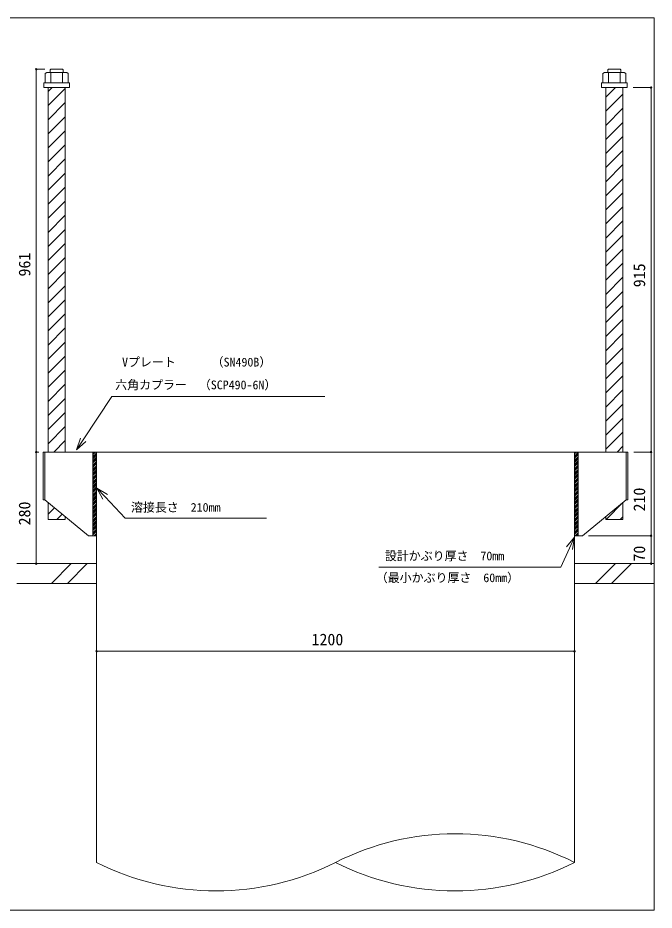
# Model space of a CAD drawing. Units: millimetres, scale not verified. Extents: x -10118 to 10118, y -9578 to 9578.
# Drawn here: x 8520 to 10118, y -7238 to -4998 of the extents above; entities that cross this region are included whole.
import ezdxf
from ezdxf.enums import TextEntityAlignment as Align

# ---------------------------------------------------------------- set-up
doc = ezdxf.new("R2010")
doc.units = ezdxf.units.MM
doc.header["$LTSCALE"] = 2
for name, color, linetype, lineweight in [('0-1_01_KUI', 5, 'Continuous', 18), ('0-4_09_SUNPO', 3, 'Continuous', 18), ('0-6_02_KANAMONO', 6, 'Continuous', 18), ('0-7_10_WAKU', 4, 'Continuous', 18), ('0-9_03_ANCHOR', 2, 'Continuous', 18)]:
    doc.layers.add(name, color=color, linetype=linetype, lineweight=lineweight)
doc.styles.add('ＭＳ ゴシック', font='')
doc.styles.get('ＭＳ ゴシック').set_extended_font_data('MS Gothic')

msp = doc.modelspace()

# ---------------------------------------------------------------- linework, layer by layer
at = {"layer": '0-1_01_KUI'}
for p, q in [((8717.673, -6087.673), (9917.673, -6087.673)), ((8717.673, -6087.673), (8717.673, -7117.673)), ((9917.673, -6087.673), (9917.673, -7117.673))]:
    msp.add_line(p, q, dxfattribs=at)
at = {"layer": '0-1_01_KUI', "color": 2}
for p, q in [((8517.673, -6367.673), (8717.673, -6367.673)), ((10117.673, -6367.673), (9917.673, -6367.673)), ((8517.673, -6417.673), (8717.673, -6417.673)), ((10117.673, -6417.673), (9917.673, -6417.673))]:
    msp.add_line(p, q, dxfattribs=at)
at = {"layer": '0-1_01_KUI', "color": 4}
for p, q in [((8654.227, -6367.673), (8604.227, -6417.673)), ((8694.384, -6367.673), (8644.384, -6417.673)), ((10020.722, -6367.673), (9970.722, -6417.673)), ((10060.879, -6367.673), (10010.88, -6417.673))]:
    msp.add_line(p, q, dxfattribs=at)
at = {"layer": '0-1_01_KUI'}
for centre, start, end in [((9617.673, -7711.425), 63.1943, 116.80571), ((9017.673, -6523.921), 243.19431, 296.8057), ((9617.673, -6523.921), 243.19428, 296.8057)]:
    msp.add_arc(centre, 665.238, start, end, dxfattribs=at)
at = {"layer": '0-4_09_SUNPO'}
for p, q in [((8588.044, -5126.673), (8566.255, -5126.673)), ((8566.255, -6087.673), (8566.255, -5126.673)), ((10065.173, -5172.673), (10109.876, -5172.673)), ((10109.876, -6087.673), (10109.876, -5172.673)), ((8667.19, -6081.961), (8683.799, -6056.978)), ((8568.61, -6087.673), (8566.255, -6087.673)), ((8566.255, -6367.673), (8566.255, -6087.673)), ((8572.673, -6087.673), (8566.255, -6087.673)), ((10066.737, -6087.673), (10109.876, -6087.673)), ((10066.737, -6087.673), (10109.876, -6087.673)), ((10109.876, -6297.673), (10109.876, -6087.673)), ((8718.49, -6178.461), (8739.178, -6200.186)), ((9917.673, -6301.378), (9905.216, -6328.669)), ((9952.673, -6297.673), (10109.876, -6297.673)), ((9952.673, -6297.673), (10109.876, -6297.673)), ((10109.876, -6367.673), (10109.876, -6297.673)), ((8702.673, -6367.673), (8566.255, -6367.673)), ((9932.673, -6367.673), (10109.876, -6367.673)), ((8717.673, -6572.673), (8717.673, -6587.673)), ((9917.673, -6572.673), (9917.673, -6587.673)), ((9917.673, -6587.673), (8717.673, -6587.673))]:
    msp.add_line(p, q, dxfattribs=at)
for points in [[(8683.799, -6056.978), (8756.214, -5948.056), (9290.485, -5948.056)], [(8690.493, -6061.429), (8667.19, -6081.961), (8677.105, -6052.528)], [(8733.357, -6205.73), (8718.49, -6178.461), (8744.999, -6194.643)], [(8739.178, -6200.186), (8789.815, -6253.362), (9144.254, -6253.362)], [(9897.903, -6325.331), (9917.673, -6301.378), (9912.528, -6332.007)], [(9905.216, -6328.669), (9883.483, -6376.279), (9426.591, -6376.279)]]:
    msp.add_lwpolyline(points, dxfattribs=at)
for centre, start, end in [((8566.255, -5126.673), 90, 270), ((8566.255, -5126.673), 270, 90), ((10109.876, -5172.673), 90, 270), ((10109.876, -5172.673), 270, 90), ((8566.255, -6087.673), 90, 270), ((8566.255, -6087.673), 90, 270), ((8566.255, -6087.673), 270, 90), ((8566.255, -6087.673), 270, 90), ((10109.876, -6087.673), 90, 270), ((10109.876, -6087.673), 90, 270), ((10109.876, -6087.673), 270, 90), ((10109.876, -6087.673), 270, 90), ((10109.876, -6297.673), 90, 270), ((10109.876, -6297.673), 90, 270), ((10109.876, -6297.673), 270, 90), ((10109.876, -6297.673), 270, 90), ((8566.255, -6367.673), 90, 270), ((8566.255, -6367.673), 270, 90), ((10109.876, -6367.673), 90, 270), ((10109.876, -6367.673), 270, 90), ((8717.673, -6587.673), 0, 180), ((8717.673, -6587.673), 180, 0), ((9917.673, -6587.673), 0, 180), ((9917.673, -6587.673), 180, 0)]:
    msp.add_arc(centre, 1.875, start, end, dxfattribs=at)
at = {"layer": '0-6_02_KANAMONO'}
for p, q in [((8583.61, -6087.673), (8587.673, -6087.673)), ((8583.61, -6087.673), (8583.61, -6207.673)), ((8587.673, -6087.673), (8717.673, -6087.673)), ((8587.673, -6087.673), (8587.673, -6207.673)), ((8708.673, -6088.609), (8709.609, -6087.673)), ((8708.673, -6090.377), (8711.377, -6087.673)), ((8708.673, -6092.144), (8713.145, -6087.673)), ((8708.673, -6093.912), (8714.912, -6087.673)), ((8708.673, -6099.216), (8717.673, -6090.216)), ((8708.673, -6100.983), (8717.673, -6091.983)), ((8717.673, -6087.673), (8717.673, -6267.673)), ((8717.673, -6087.673), (8717.673, -6267.673)), ((10047.673, -6087.673), (9917.673, -6087.673)), ((9917.673, -6087.673), (9917.673, -6267.673)), ((9917.673, -6087.673), (9917.673, -6267.673)), ((9917.673, -6088.844), (9918.844, -6087.673)), ((9917.673, -6090.611), (9920.612, -6087.673)), ((9917.673, -6092.379), (9922.379, -6087.673)), ((9917.673, -6097.683), (9926.673, -6088.683)), ((9917.673, -6099.45), (9926.673, -6090.45)), ((9917.673, -6101.218), (9926.673, -6092.218)), ((10051.737, -6087.673), (10047.673, -6087.673)), ((10047.673, -6087.673), (10047.673, -6207.673)), ((10051.737, -6087.673), (10051.737, -6207.673)), ((8708.673, -6102.751), (8717.673, -6093.751)), ((8708.673, -6104.519), (8717.673, -6095.519)), ((8708.673, -6109.822), (8717.673, -6100.822)), ((8708.673, -6111.59), (8717.673, -6102.59)), ((8708.673, -6113.358), (8717.673, -6104.358)), ((8708.673, -6115.125), (8717.673, -6106.125)), ((8708.673, -6120.429), (8717.673, -6111.429)), ((8708.673, -6122.197), (8717.673, -6113.197)), ((8708.673, -6123.964), (8717.673, -6114.964)), ((9917.673, -6102.986), (9926.673, -6093.986)), ((9917.673, -6108.289), (9926.673, -6099.289)), ((9917.673, -6110.057), (9926.673, -6101.057)), ((9917.673, -6111.825), (9926.673, -6102.825)), ((9917.673, -6113.592), (9926.673, -6104.592)), ((9917.673, -6118.896), (9926.673, -6109.896)), ((9917.673, -6120.663), (9926.673, -6111.663)), ((9917.673, -6122.431), (9926.673, -6113.431)), ((9917.673, -6124.199), (9926.673, -6115.199)), ((8708.673, -6125.732), (8717.673, -6116.732)), ((8708.673, -6131.035), (8717.673, -6122.035)), ((8708.673, -6132.803), (8717.673, -6123.803)), ((8708.673, -6134.571), (8717.673, -6125.571)), ((8708.673, -6136.339), (8717.673, -6127.339)), ((8708.673, -6141.642), (8717.673, -6132.642)), ((8708.673, -6143.41), (8717.673, -6134.41)), ((8708.673, -6145.177), (8717.673, -6136.177)), ((9917.673, -6129.502), (9926.673, -6120.502)), ((9917.673, -6131.27), (9926.673, -6122.27)), ((9917.673, -6133.038), (9926.673, -6124.038)), ((9917.673, -6134.806), (9926.673, -6125.806)), ((9917.673, -6140.109), (9926.673, -6131.109)), ((9917.673, -6141.877), (9926.673, -6132.877)), ((9917.673, -6143.644), (9926.673, -6134.644)), ((9917.673, -6145.412), (9926.673, -6136.412)), ((8708.673, -6146.945), (8717.673, -6137.945)), ((8708.673, -6152.249), (8717.673, -6143.249)), ((8708.673, -6154.016), (8717.673, -6145.016)), ((8708.673, -6155.784), (8717.673, -6146.784)), ((8708.673, -6157.552), (8717.673, -6148.552)), ((8708.673, -6162.855), (8717.673, -6153.855)), ((8708.673, -6164.623), (8717.673, -6155.623)), ((8708.673, -6166.391), (8717.673, -6157.391)), ((8708.673, -6168.158), (8717.673, -6159.158)), ((9917.673, -6150.716), (9926.673, -6141.716)), ((9917.673, -6152.483), (9926.673, -6143.483)), ((9917.673, -6154.251), (9926.673, -6145.251)), ((9917.673, -6156.019), (9926.673, -6147.019)), ((9917.673, -6161.322), (9926.673, -6152.322)), ((9917.673, -6163.09), (9926.673, -6154.09)), ((9917.673, -6164.858), (9926.673, -6155.858)), ((9917.673, -6166.625), (9926.673, -6157.625)), ((8708.673, -6173.462), (8717.673, -6164.462)), ((8708.673, -6175.23), (8717.673, -6166.23)), ((8708.673, -6176.997), (8717.673, -6167.997)), ((8708.673, -6178.765), (8717.673, -6169.765)), ((8708.673, -6184.068), (8717.673, -6175.068)), ((8708.673, -6185.836), (8717.673, -6176.836)), ((8708.673, -6187.604), (8717.673, -6178.604)), ((8708.673, -6189.372), (8717.673, -6180.372)), ((9917.673, -6171.929), (9926.673, -6162.929)), ((9917.673, -6173.696), (9926.673, -6164.696)), ((9917.673, -6175.464), (9926.673, -6166.464)), ((9917.673, -6177.232), (9926.673, -6168.232)), ((9917.673, -6182.535), (9926.673, -6173.535)), ((9917.673, -6184.303), (9926.673, -6175.303)), ((9917.673, -6186.071), (9926.673, -6177.071)), ((9917.673, -6187.839), (9926.673, -6178.839)), ((8708.673, -6194.675), (8717.673, -6185.675)), ((8708.673, -6196.443), (8717.673, -6187.443)), ((8708.673, -6198.21), (8717.673, -6189.21)), ((8708.673, -6199.978), (8717.673, -6190.978)), ((8708.673, -6205.282), (8717.673, -6196.282)), ((8708.673, -6207.049), (8717.673, -6198.049)), ((8708.673, -6208.817), (8717.673, -6199.817)), ((8708.673, -6210.585), (8717.673, -6201.585)), ((9917.673, -6193.142), (9926.673, -6184.142)), ((9917.673, -6194.91), (9926.673, -6185.91)), ((9917.673, -6196.677), (9926.673, -6187.677)), ((9917.673, -6198.445), (9926.673, -6189.445)), ((9917.673, -6203.749), (9926.673, -6194.749)), ((9917.673, -6205.516), (9926.673, -6196.516)), ((9917.673, -6207.284), (9926.673, -6198.284)), ((9917.673, -6209.052), (9926.673, -6200.052)), ((8587.673, -6207.673), (8583.61, -6207.673)), ((8697.673, -6297.673), (8587.673, -6207.673)), ((8708.673, -6215.888), (8717.673, -6206.888)), ((8708.673, -6217.656), (8717.673, -6208.656)), ((8708.673, -6219.424), (8717.673, -6210.424)), ((8708.673, -6221.191), (8717.673, -6212.191)), ((8708.673, -6226.495), (8717.673, -6217.495)), ((8708.673, -6228.263), (8717.673, -6219.263)), ((8708.673, -6230.03), (8717.673, -6221.03)), ((8708.673, -6231.798), (8717.673, -6222.798)), ((9917.673, -6214.355), (9926.673, -6205.355)), ((9917.673, -6216.123), (9926.673, -6207.123)), ((9917.673, -6217.891), (9926.673, -6208.891)), ((9917.673, -6219.658), (9926.673, -6210.658)), ((9917.673, -6224.962), (9926.673, -6215.962)), ((9917.673, -6226.729), (9926.673, -6217.729)), ((9917.673, -6228.497), (9926.673, -6219.497)), ((9917.673, -6230.265), (9926.673, -6221.265)), ((9917.673, -6235.568), (9926.673, -6226.568)), ((9937.673, -6297.673), (10047.673, -6207.673)), ((10047.673, -6207.673), (10051.737, -6207.673)), ((8708.673, -6237.101), (8717.673, -6228.101)), ((8708.673, -6238.869), (8717.673, -6229.869)), ((8708.673, -6240.637), (8717.673, -6231.637)), ((8708.673, -6242.405), (8717.673, -6233.405)), ((8708.673, -6247.708), (8717.673, -6238.708)), ((8708.673, -6249.476), (8717.673, -6240.476)), ((8708.673, -6251.243), (8717.673, -6242.243)), ((8708.673, -6253.011), (8717.673, -6244.011)), ((8708.673, -6258.315), (8717.673, -6249.315)), ((9917.673, -6237.336), (9926.673, -6228.336)), ((9917.673, -6239.104), (9926.673, -6230.104)), ((9917.673, -6240.872), (9926.673, -6231.872)), ((9917.673, -6246.175), (9926.673, -6237.175)), ((9917.673, -6247.943), (9926.673, -6238.943)), ((9917.673, -6249.71), (9926.673, -6240.71)), ((9917.673, -6251.478), (9926.673, -6242.478)), ((9917.673, -6256.782), (9926.673, -6247.782)), ((9917.673, -6258.549), (9926.673, -6249.549)), ((8708.673, -6260.082), (8717.673, -6251.082)), ((8708.673, -6261.85), (8717.673, -6252.85)), ((8708.673, -6263.618), (8717.673, -6254.618)), ((8708.673, -6268.921), (8717.673, -6259.921)), ((8708.673, -6270.689), (8717.673, -6261.689)), ((8708.673, -6272.457), (8717.673, -6263.457)), ((8708.673, -6274.224), (8717.673, -6265.224)), ((8708.673, -6279.528), (8717.673, -6270.528)), ((9917.673, -6260.317), (9926.673, -6251.317)), ((9917.673, -6262.085), (9926.673, -6253.085)), ((9917.673, -6267.388), (9926.673, -6258.388)), ((9917.673, -6269.156), (9926.673, -6260.156)), ((9917.673, -6270.924), (9926.673, -6261.924)), ((9917.673, -6272.691), (9926.673, -6263.691)), ((9917.673, -6277.995), (9926.673, -6268.995)), ((9917.673, -6279.763), (9926.673, -6270.763)), ((8708.673, -6281.296), (8717.673, -6272.296)), ((8708.673, -6283.063), (8717.673, -6274.063)), ((8708.673, -6284.831), (8717.673, -6275.831)), ((8708.673, -6290.134), (8717.673, -6281.134)), ((8708.673, -6291.902), (8717.673, -6282.902)), ((8708.673, -6293.67), (8717.673, -6284.67)), ((8708.673, -6295.438), (8717.673, -6286.438)), ((8711.741, -6297.673), (8717.673, -6291.741)), ((8713.509, -6297.673), (8717.673, -6293.509)), ((9917.673, -6281.53), (9926.673, -6272.53)), ((9917.673, -6283.298), (9926.673, -6274.298)), ((9917.673, -6288.601), (9926.673, -6279.601)), ((9917.673, -6290.369), (9926.673, -6281.369)), ((9917.673, -6292.137), (9926.673, -6283.137)), ((9917.673, -6293.905), (9926.673, -6284.905)), ((9919.208, -6297.673), (9926.673, -6290.208)), ((9920.976, -6297.673), (9926.673, -6291.976)), ((9922.744, -6297.673), (9926.673, -6293.743)), ((8717.673, -6297.673), (8697.673, -6297.673)), ((8715.277, -6297.673), (8717.673, -6295.276)), ((8717.044, -6297.673), (8717.673, -6297.044)), ((9917.673, -6297.673), (9937.673, -6297.673)), ((9924.511, -6297.673), (9926.673, -6295.511))]:
    msp.add_line(p, q, dxfattribs=at)
for points in [[(8708.673, -6087.673), (8717.673, -6087.673), (8717.673, -6297.673), (8708.673, -6297.673)], [(9917.673, -6087.673), (9926.673, -6087.673), (9926.673, -6297.673), (9917.673, -6297.673)]]:
    msp.add_lwpolyline(points, close=True, dxfattribs=at)
at = {"layer": '0-7_10_WAKU'}
msp.add_line((10117.673, -4997.673), (6917.673, -4997.673), dxfattribs=at)
msp.add_lwpolyline([(10117.673, -4997.673), (10117.673, -7237.673), (6917.673, -7237.673)], dxfattribs=at)
at = {"layer": '0-9_03_ANCHOR'}
for p, q in [((8603.044, -5126.673), (8601.173, -5128.544)), ((8601.173, -5128.544), (8601.173, -5134.673)), ((8632.302, -5126.673), (8603.044, -5126.673)), ((10003.044, -5126.673), (10001.173, -5128.544)), ((10001.173, -5128.544), (10001.173, -5134.673)), ((10032.302, -5126.673), (10003.044, -5126.673)), ((8596.163, -5182.749), (8606.239, -5172.673)), ((9996.163, -5196.963), (10020.453, -5172.673)), ((8596.163, -5218.105), (8639.184, -5175.084)), ((9996.163, -5232.318), (10039.184, -5189.298)), ((8596.163, -5253.46), (8639.184, -5210.439)), ((9996.163, -5267.674), (10039.184, -5224.653)), ((8596.163, -5288.815), (8639.184, -5245.795)), ((9996.163, -5303.029), (10039.184, -5260.008)), ((8596.163, -5324.171), (8639.184, -5281.15)), ((9996.163, -5338.384), (10039.184, -5295.364)), ((8596.163, -5359.526), (8639.184, -5316.505)), ((9996.163, -5373.74), (10039.184, -5330.719)), ((8596.163, -5394.881), (8639.184, -5351.861)), ((9996.163, -5409.095), (10039.184, -5366.074)), ((8596.163, -5430.237), (8639.184, -5387.216)), ((9996.163, -5444.45), (10039.184, -5401.43)), ((8596.163, -5465.592), (8639.184, -5422.571)), ((9996.163, -5479.806), (10039.184, -5436.785)), ((8596.163, -5500.947), (8639.184, -5457.927)), ((9996.163, -5515.161), (10039.184, -5472.14)), ((8596.163, -5536.303), (8639.184, -5493.282)), ((9996.163, -5550.516), (10039.184, -5507.496)), ((8596.163, -5571.658), (8639.184, -5528.637)), ((9996.163, -5585.872), (10039.184, -5542.851)), ((8596.163, -5607.013), (8639.184, -5563.993)), ((8596.163, -5642.369), (8639.184, -5599.348)), ((9996.163, -5621.227), (10039.184, -5578.206)), ((9996.163, -5656.582), (10039.184, -5613.562)), ((8596.163, -5677.724), (8639.184, -5634.703)), ((9996.163, -5691.938), (10039.184, -5648.917)), ((8596.163, -5713.079), (8639.184, -5670.059)), ((9996.163, -5727.293), (10039.184, -5684.272)), ((8596.163, -5748.435), (8639.184, -5705.414)), ((9996.163, -5762.648), (10039.184, -5719.628)), ((8596.163, -5783.79), (8639.184, -5740.769)), ((9996.163, -5798.004), (10039.184, -5754.983)), ((8596.163, -5819.145), (8639.184, -5776.125)), ((9996.163, -5833.359), (10039.184, -5790.338)), ((8596.163, -5854.501), (8639.184, -5811.48)), ((9996.163, -5868.714), (10039.184, -5825.694)), ((8596.163, -5889.856), (8639.184, -5846.835)), ((9996.163, -5904.07), (10039.184, -5861.049)), ((8596.163, -5925.211), (8639.184, -5882.191)), ((9996.163, -5939.425), (10039.184, -5896.404)), ((8596.163, -5960.567), (8639.184, -5917.546)), ((9996.163, -5974.78), (10039.184, -5931.76)), ((8596.163, -5995.922), (8639.184, -5952.901)), ((9996.163, -6010.136), (10039.184, -5967.115)), ((8596.163, -6031.277), (8639.184, -5988.257)), ((9996.163, -6045.491), (10039.184, -6002.47)), ((8596.163, -6066.633), (8639.184, -6023.612)), ((9996.163, -6080.846), (10039.184, -6037.826)), ((8610.478, -6087.673), (8639.184, -6058.967)), ((10024.691, -6087.673), (10039.184, -6073.181)), ((8596.163, -6214.619), (8596.163, -6256.673)), ((9997.113, -6256.673), (10039.091, -6214.695)), ((8596.163, -6243.41), (8611.998, -6227.575)), ((8618.255, -6256.673), (8631.443, -6243.485)), ((8639.184, -6256.673), (8596.163, -6256.673)), ((8639.184, -6249.818), (8639.184, -6256.673)), ((9996.163, -6249.818), (9996.163, -6256.673)), ((10032.468, -6256.673), (10039.184, -6249.958))]:
    msp.add_line(p, q, dxfattribs=at)
at = {"layer": '0-9_03_ANCHOR', "color": 4}
for p, q in [((8603.24, -5134.673), (8603.24, -5160.673)), ((8632.107, -5134.673), (8632.107, -5160.673)), ((10003.24, -5134.673), (10003.24, -5160.673)), ((10032.107, -5134.673), (10032.107, -5160.673))]:
    msp.add_line(p, q, dxfattribs=at)
at = {"layer": '0-9_03_ANCHOR'}
for points in [[(8632.302, -5126.673), (8634.173, -5128.544), (8634.173, -5134.673)], [(10032.302, -5126.673), (10034.173, -5128.544), (10034.173, -5134.673)], [(9996.163, -6256.673), (10039.184, -6256.673), (10039.184, -6214.619)]]:
    msp.add_lwpolyline(points, dxfattribs=at)
at = {"layer": '0-9_03_ANCHOR', "color": 4}
for points in [[(8592.673, -5134.673), (8642.673, -5134.673), (8646.673, -5136.983), (8646.673, -5160.673), (8588.673, -5160.673), (8588.673, -5136.983)], [(9992.673, -5134.673), (10042.673, -5134.673), (10046.673, -5136.983), (10046.673, -5160.673), (9988.673, -5160.673), (9988.673, -5136.983)], [(8650.173, -5160.673), (8650.173, -5172.673), (8585.173, -5172.673), (8585.173, -5160.673)], [(10050.173, -5160.673), (10050.173, -5172.673), (9985.173, -5172.673), (9985.173, -5160.673)]]:
    msp.add_lwpolyline(points, close=True, dxfattribs=at)
at = {"layer": '0-9_03_ANCHOR'}
for points in [[(8596.163, -5172.673), (8639.184, -5172.673), (8639.184, -6087.673), (8596.163, -6087.673)], [(9996.163, -5172.673), (10039.184, -5172.673), (10039.184, -6087.673), (9996.163, -6087.673)]]:
    msp.add_lwpolyline(points, close=True, dxfattribs=at)

# ---------------------------------------------------------------- texts
at = {"layer": '0-4_09_SUNPO', "color": 7, "style": 'ＭＳ ゴシック'}
for s, p in [('961', (8560.255, -5646.946)), ('915', (10103.876, -5673.923)), ('210', (10103.876, -6236.764)), ('280', (8560.255, -6271.764)), ('70', (10103.876, -6362.673))]:
    msp.add_text(s, height=29.33, rotation=90, dxfattribs=at).set_placement(p, align=Align.BOTTOM_LEFT)
for s, height, p in [(' Vプレート\u3000\u3000\u3000（SN490B）', 21.99, (8766.739, -5879.533)), ('六角カプラー\u3000（SCP490-6N）', 21.99, (8764.523, -5936.692)), ('溶接長さ\u3000210mm', 21.99, (8804.083, -6244.095)), (' 設計かぶり厚さ\u300070mm', 21.99, (9426.591, -6366.058)), ('（最小かぶり厚さ\u300060mm）', 21.99, (9418.75, -6420.83)), ('1200', 29.33, (9257.446, -6581.673))]:
    msp.add_text(s, height=height, dxfattribs=at).set_placement(p, align=Align.BOTTOM_LEFT)

doc.saveas('drawing.dxf')
